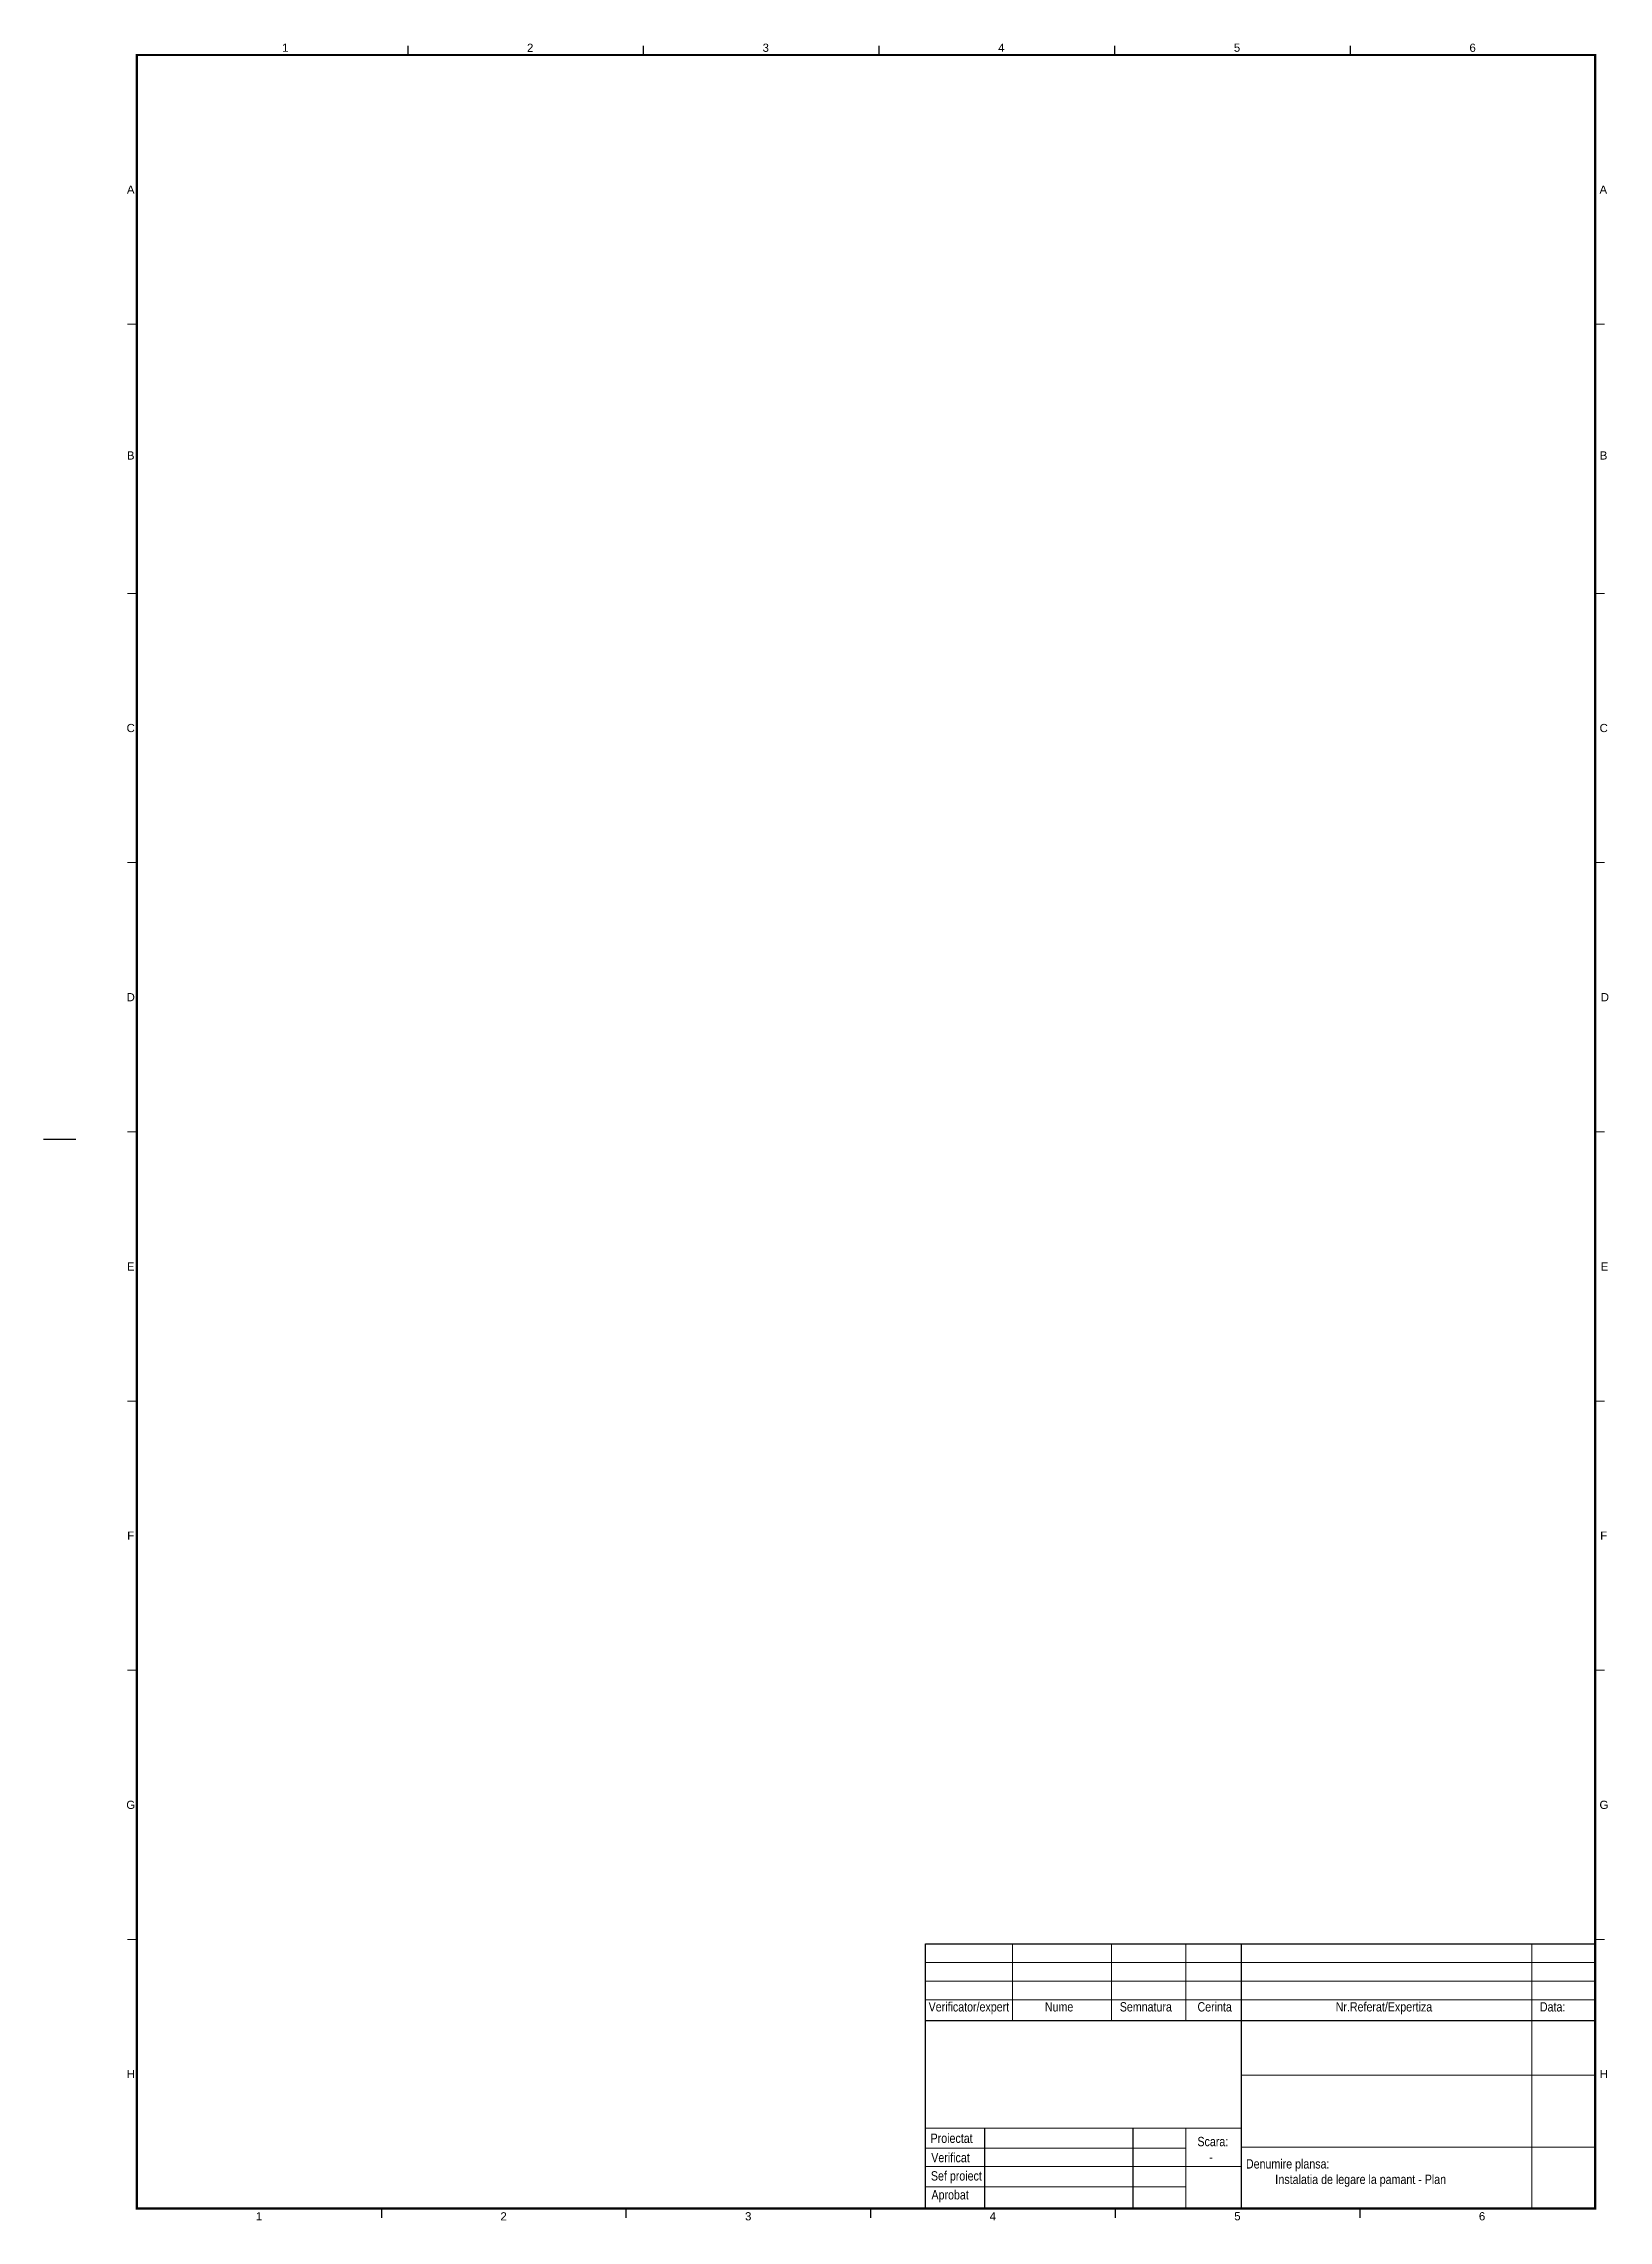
# Paper-space layout 'A2' of a CAD drawing. Header units: inches, sheet in millimetres. Extents: x -5 to 416, y 0 to 585.
import ezdxf
from ezdxf.enums import TextEntityAlignment as Align

# ---------------------------------------------------------------- set-up
doc = ezdxf.new("R2010")
doc.units = ezdxf.units.IN
doc.header["$MEASUREMENT"] = 0
for name, color, linetype, lineweight in [('.15', 7, 'Continuous', 15), ('0.20', 7, 'Continuous', 20), ('0.35', 7, 'Continuous', 35), ('0.40', 7, 'Continuous', 40), ('Chenar', 7, 'Continuous', 30)]:
    doc.layers.add(name, color=color, linetype=linetype, lineweight=lineweight)
doc.layers.add('FORMAT', color=5, linetype='Continuous')
doc.layers.add('Layer1', color=7, linetype='Continuous')
doc.styles.get("Standard").update_dxf_attribs({"font": 'ARIALN.TTF'})
doc.styles.add('TEXTEXTCURENT', font='swiss.ttf')
doc.styles.add('Titleblock Arial Narrow', font='ARIALN.TTF', dxfattribs={"height": 1.5})

psp = doc.layouts.new('A2')

# ---------------------------------------------------------------- linework, layer by layer
at = {"color": 0}
psp.add_line((-4.56, 290.48), (4.1, 290.48), dxfattribs=at)
for p, q in [((248.39, 24.63), (248.39, 2.98)), ((288.25, 24.63), (288.25, 2.98))]:
    psp.add_line(p, q)
psp.add_lwpolyline([(20.49, 2.98), (232.49, 2.98), (232.49, 74.14), (412.48, 74.14), (412.49, 581.98), (20.49, 581.98), (20.49, 2.98)], close=True)
for points in [[(93.32, 584.48), (93.32, 581.98)], [(156.65, 584.48), (156.65, 581.98)], [(219.99, 584.48), (219.99, 581.98)], [(283.32, 584.48), (283.32, 581.98)], [(346.65, 584.48), (346.65, 581.98)], [(86.24, 2.98), (86.24, 0.48)], [(151.99, 2.98), (151.99, 0.48)], [(217.74, 2.98), (217.74, 0.48)], [(283.49, 2.98), (283.49, 0.48)], [(349.24, 2.98), (349.24, 0.48)]]:
    psp.add_lwpolyline(points)
at = {"layer": '0.20'}
for p, q in [((255.91, 53.54), (255.91, 74.14)), ((282.49, 53.54), (282.49, 74.14)), ((302.49, 53.54), (302.49, 74.14)), ((395.49, 74.14), (395.49, 2.98)), ((232.49, 69.14), (412.49, 69.14)), ((232.49, 64.16), (412.49, 64.16)), ((232.49, 59.14), (412.49, 59.14)), ((412.23, 38.88), (317.23, 38.88)), ((232.49, 24.63), (317.49, 24.63)), ((302.49, 2.98), (302.49, 24.63)), ((232.49, 19.23), (302.49, 19.24)), ((395.49, 19.51), (317.49, 19.51)), ((395.49, 19.51), (412.49, 19.51)), ((232.49, 14.29), (317.49, 14.31)), ((232.49, 8.83), (302.49, 8.83))]:
    psp.add_line(p, q, dxfattribs=at)
for points in [[(17.99, 509.6), (20.49, 509.6)], [(412.49, 509.6), (414.99, 509.6)], [(17.99, 437.23), (20.49, 437.23)], [(412.49, 437.23), (414.99, 437.23)], [(17.99, 364.85), (20.49, 364.85)], [(412.49, 364.85), (414.99, 364.85)], [(17.99, 292.48), (20.49, 292.48)], [(412.49, 292.48), (414.99, 292.48)], [(17.99, 220.1), (20.49, 220.1)], [(412.49, 220.1), (414.99, 220.1)], [(17.99, 147.73), (20.49, 147.73)], [(412.49, 147.73), (414.99, 147.73)], [(17.99, 75.35), (20.49, 75.35)], [(412.49, 75.35), (414.99, 75.35)]]:
    psp.add_lwpolyline(points, dxfattribs=at)
at = {"layer": '0.35'}
psp.add_line((412.49, 2.98), (232.49, 2.98), dxfattribs=at)
psp.add_line((412.49, 2.98), (232.49, 2.98), dxfattribs=at)
at = {"layer": '0.40', "const_width": 0.6}
psp.add_lwpolyline([(20.49, 581.98), (412.49, 581.98), (412.49, 2.98), (20.49, 2.98)], close=True, dxfattribs=at)
at = {"layer": 'Chenar'}
for p, q in [((232.49, 2.98), (232.49, 74.14)), ((232.49, 2.98), (232.49, 74.14)), ((232.49, 74.14), (412.49, 74.14)), ((317.49, 2.98), (317.49, 74.14)), ((412.49, 2.98), (412.49, 74.14)), ((232.49, 2.98), (232.49, 62.98)), ((232.49, 2.98), (232.49, 62.98)), ((232.49, 2.98), (232.49, 62.98)), ((232.49, 53.54), (412.49, 53.54)), ((232.49, 2.98), (412.49, 2.98)), ((232.49, 2.98), (412.49, 2.98)), ((232.49, 2.98), (412.49, 2.98)), ((232.49, 2.98), (412.49, 2.98)), ((232.49, 2.98), (412.49, 2.98)), ((232.49, 2.98), (412.49, 2.98)), ((232.49, 2.98), (412.49, 2.98))]:
    psp.add_line(p, q, dxfattribs=at)
at = {"layer": 'Layer1'}
for p, q in [((232.49, 74.14), (412.49, 74.14)), ((412.49, 74.14), (412.49, 2.98)), ((412.49, 74.14), (412.49, 2.98)), ((412.49, 74.14), (412.49, 2.98)), ((232.49, 2.98), (412.49, 2.98)), ((232.49, 2.98), (412.49, 2.98)), ((232.49, 2.98), (412.49, 2.98)), ((232.49, 2.98), (412.49, 2.98)), ((232.49, 2.98), (412.49, 2.98)), ((232.49, 2.98), (412.49, 2.98))]:
    psp.add_line(p, q, dxfattribs=at)

# ---------------------------------------------------------------- texts
at = {"layer": '.15', "lineweight": 30, "insert": (305.61, 22.26), "char_height": 2.5007, "width": 27.7873, "attachment_point": 1}
psp.add_mtext('{\\fArial Narrow|b0|i0|c0|p34;Scara:\\P    -    }', dxfattribs=at)
at = {"color": 7, "char_height": 2.5, "attachment_point": 2, "line_spacing_factor": 0.952381}
for s, insert, width in [('{\\fArial Narrow|b0|i0|c0|p34;Verificator/expert}', (244.17, 58.48), 8.0908), ('{\\fArial Narrow|b0|i0|c0|p34;Cerinta}', (310.24, 58.48), 8.0908), ('{\\fArial Narrow|b0|i0|c0|p34;Nr.Referat/Expertiza}', (355.75, 58.48), 43.3147), ('{\\fArial Narrow|b0|i0|c0|p34;Nume}', (268.42, 58.48), 8.0908), ('{\\fArial Narrow|b0|i0|c0|p34;Semnatura}', (291.74, 58.48), 8.0908), ('{\\fArial Narrow|b0|i0|c0|p34;Data:}', (401.08, 58.48), 43.3147), ('{\\fArial Narrow|b0|i0|c0|p34;Verificat}', (239.23, 17.94), 8.0908), ('{\\fArial Narrow|b0|i0|c0|p34;Proiectat}', (239.53, 23.15), 8.0908), ('{\\fArial Narrow|b0|i0|c0|p34;Sef proiect}', (240.81, 13.03), 14.6003), ('{\\fArial Narrow|b0|i0|c0|p34;Aprobat}', (239.13, 7.95), 8.0908)]:
    psp.add_mtext(s, dxfattribs=dict(at, insert=insert, width=width))
at = {"layer": 'Chenar', "lineweight": 0, "insert": (318.65, 16.26), "char_height": 2.5, "width": 77.0913, "attachment_point": 1, "style": 'Titleblock Arial Narrow'}
psp.add_mtext('Denumire plansa: \\P{\\fArial|b0|i0|c238|p34;        \\fArial|b0|i0|c0|p34;I}nstalatia de legare la pamant - Plan{\\fArial Narrow|b0|i0|c238|p34; }', dxfattribs=at)
at = {"layer": 'FORMAT', "color": 253, "linetype": 'Continuous', "style": 'TEXTEXTCURENT'}
for s, p in [('1', (60.4, 583.93)), ('2', (126.24, 583.93)), ('3', (189.57, 583.93)), ('4', (252.9, 583.93)), ('5', (316.24, 583.93)), ('6', (379.57, 583.93)), ('A', (18.87, 545.79)), ('A', (414.71, 545.79)), ('B', (18.87, 474.31)), ('B', (414.77, 474.31)), ('C', (18.87, 401.04)), ('C', (414.81, 401.04)), ('D', (18.87, 328.67)), ('D', (415.13, 328.67)), ('E', (18.87, 256.29)), ('E', (415.02, 256.29)), ('F', (18.87, 183.92)), ('F', (414.81, 183.92)), ('G', (18.87, 111.54)), ('G', (414.87, 111.54)), ('H', (18.87, 39.17)), ('H', (414.87, 39.17)), ('1', (53.36, 0.92)), ('2', (119.11, 0.92)), ('3', (184.86, 0.92)), ('4', (250.61, 0.92)), ('5', (316.36, 0.92)), ('6', (382.11, 0.92))]:
    psp.add_text(s, height=2.2, dxfattribs=at).set_placement(p, align=Align.MIDDLE)

# ---------------------------------------------------------------- viewports
at = {"layer": '0'}
vp = psp.add_viewport(center=(216.49, 292.48), size=(392, 579), view_center_point=(-444429.843, -6437.54), view_height=57899.9997, dxfattribs=at)
vp.frozen_layers = ['0.20']
vp.dxf.flags = 0x10000  # cut along an outline
vp.dxf.clipping_boundary_handle = psp.add_lwpolyline([(20.49, 2.98), (232.49, 2.98), (232.49, 74.14), (412.48, 74.14), (412.49, 581.98), (20.49, 581.98), (20.49, 2.98)], format="xyb", close=True, dxfattribs={"invisible": 1}).dxf.handle

doc.saveas('drawing.dxf')
